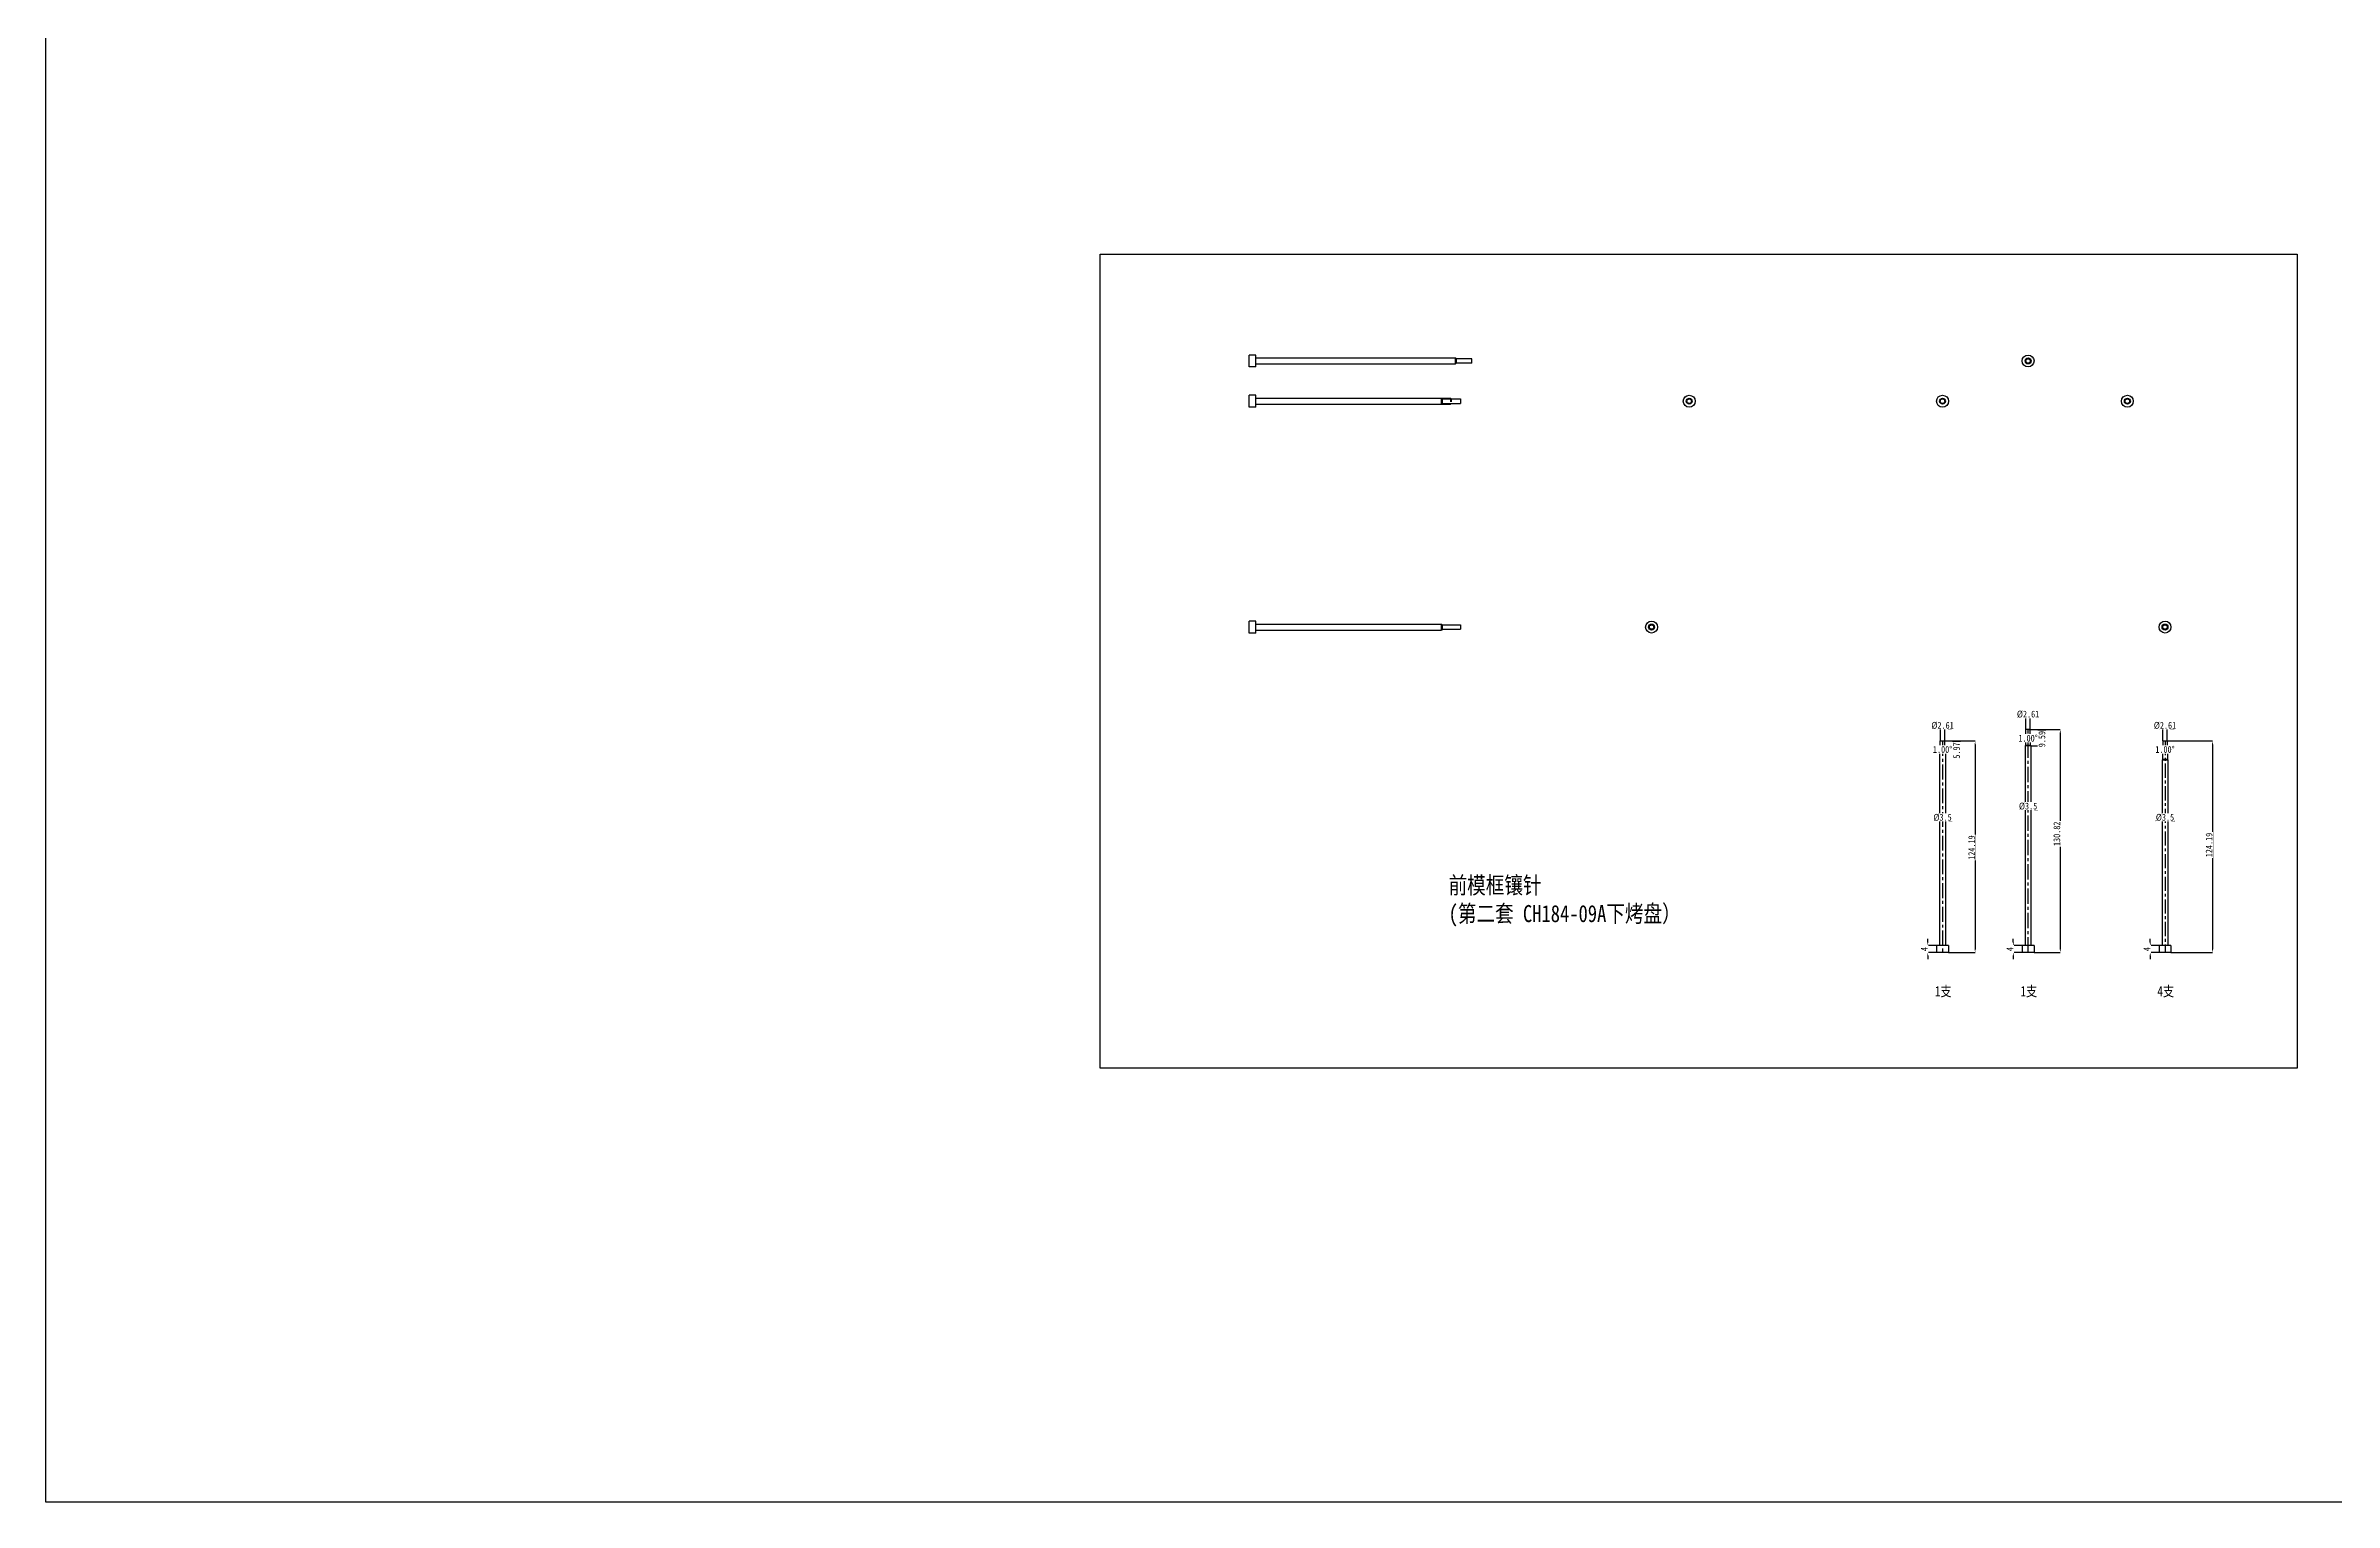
# Model space of a CAD drawing. Header units: millimetres. Extents: x 4797 to 6967, y -10922 to -3169.
# Drawn here: x 4797 to 6141, y -10922 to -10066 of the extents above; entities that cross this region are included whole.
import ezdxf

# ---------------------------------------------------------------- set-up
doc = ezdxf.new("R2010")
doc.units = ezdxf.units.MM
doc.header["$LTSCALE"] = 16.335
doc.header["$PDMODE"] = 3
doc.header["$PDSIZE"] = 0.3125
doc.linetypes.add('CENTER', pattern=[0.6, 0.375, -0.075, 0.075, -0.075])
doc.linetypes.add('HIDDEN', pattern=[0.2, 0.1, -0.1])
doc.layers.get('0').update_dxf_attribs({"linetype": 'CONTINUOUS'})
doc.layers.get('Defpoints').update_dxf_attribs({"linetype": 'CONTINUOUS'})
doc.layers.add('DEFAULT_2', color=8, linetype='HIDDEN')
doc.layers.add('dim', color=82, linetype='CONTINUOUS', lineweight=9)
doc.styles.get("Standard").update_dxf_attribs({"font": 'txt', "width": 0.8})
doc.dimstyles.new('ISO-25', dxfattribs={"dimtxt": 8, "dimasz": 6, "dimexe": 0, "dimexo": 0, "dimgap": 0, "dimtad": 1, "dimdsep": 46, "dimtxsty": 'Standard', "dimcen": 0, "dimclrd": 4, "dimclre": 4, "dimclrt": 6, "dimazin": 0, "dimtfac": 1, "dimtofl": 0, "dimtmove": 0, "dimatfit": 3, "dimfxl": 0, "dimarcsym": 0})

# ---------------------------------------------------------------- blocks, each defined once
blk = doc.blocks.new('*D304')
at = {"layer": 'Defpoints', "color": 0, "transparency": 16777216}
blk.add_point((6042.8, -10474.7), dxfattribs=at)
at = {"layer": 'dim', "color": 4, "lineweight": -2, "transparency": 16777216}
for p, q in [((6038.2, -10467.6), (6036.2, -10467.6)), ((6040.2, -10474.7), (6040.2, -10467.6)), ((6042.8, -10474.7), (6042.8, -10467.6)), ((6044.8, -10467.6), (6046.8, -10467.6))]:
    blk.add_line(p, q, dxfattribs=at)
at = {"layer": 'dim', "color": 4, "transparency": 16777216}
for points in [[(6038.2, -10467.3), (6038.2, -10468), (6040.2, -10467.6)], [(6044.8, -10467.3), (6044.8, -10468), (6042.8, -10467.6)]]:
    blk.add_solid(points, dxfattribs=at)
at = {"layer": 'dim', "color": 6, "transparency": 16777216, "insert": (6041.5, -10465.6), "char_height": 4, "attachment_point": 5, "bg_fill": 3, "box_fill_scale": 1.1, "bg_fill_color": 256, "bg_fill_true_color": 13158600, "bg_fill_transparency": 0}
blk.add_mtext('%%c2.61', dxfattribs=at)
at = {"layer": 'Defpoints', "color": 0, "transparency": 16777216}
for p in [(6040.2, -10467.6), (6040.2, -10474.7)]:
    blk.add_point(p, dxfattribs=at)
blk = doc.blocks.new('*D305')
at = {"layer": 'Defpoints', "color": 0, "transparency": 16777216}
for p in [(6042.8, -10474.7), (6045, -10598.9), (6069.4, -10598.9)]:
    blk.add_point(p, dxfattribs=at)
at = {"layer": 'dim', "color": 4, "lineweight": -2, "transparency": 16777216}
for p, q in [((6042.8, -10474.7), (6069.4, -10474.7)), ((6069.4, -10476.7), (6069.4, -10596.9)), ((6045, -10598.9), (6069.4, -10598.9))]:
    blk.add_line(p, q, dxfattribs=at)
at = {"layer": 'dim', "color": 4, "transparency": 16777216}
for points in [[(6069.1, -10476.7), (6069.8, -10476.7), (6069.4, -10474.7)], [(6069.1, -10596.9), (6069.8, -10596.9), (6069.4, -10598.9)]]:
    blk.add_solid(points, dxfattribs=at)
at = {"layer": 'dim', "color": 6, "transparency": 16777216, "insert": (6067.4, -10535.8), "char_height": 4, "attachment_point": 5, "rotation": 90, "bg_fill": 3, "box_fill_scale": 1.1, "bg_fill_color": 256, "bg_fill_true_color": 13158600, "bg_fill_transparency": 0}
blk.add_mtext('124.19', dxfattribs=at)
blk = doc.blocks.new('*D306')
at = {"layer": 'dim', "color": 4, "lineweight": -2, "transparency": 16777216}
for p, q in [((6032.8, -10592.9), (6032.8, -10590.9)), ((6038, -10594.9), (6032.8, -10594.9)), ((6038, -10598.9), (6032.8, -10598.9)), ((6032.8, -10600.9), (6032.8, -10602.9))]:
    blk.add_line(p, q, dxfattribs=at)
at = {"layer": 'dim', "color": 4, "transparency": 16777216}
for points in [[(6032.5, -10592.9), (6033.2, -10592.9), (6032.8, -10594.9)], [(6032.5, -10600.9), (6033.2, -10600.9), (6032.8, -10598.9)]]:
    blk.add_solid(points, dxfattribs=at)
at = {"layer": 'dim', "color": 6, "transparency": 16777216, "insert": (6030.8, -10596.9), "char_height": 4, "attachment_point": 5, "rotation": 90, "bg_fill": 3, "box_fill_scale": 1.1, "bg_fill_color": 256, "bg_fill_true_color": 13158600, "bg_fill_transparency": 0}
blk.add_mtext('4', dxfattribs=at)
at = {"layer": 'Defpoints', "color": 0, "transparency": 16777216}
for p in [(6032.8, -10598.9), (6038, -10594.9), (6038, -10598.9)]:
    blk.add_point(p, dxfattribs=at)
blk = doc.blocks.new('*D307')
at = {"layer": 'dim', "color": 4, "lineweight": -2, "transparency": 16777216}
for p, q in [((6037.8, -10521.6), (6035.8, -10521.6)), ((6039.8, -10518.7), (6039.8, -10521.6)), ((6043.3, -10518.7), (6043.3, -10521.6)), ((6045.3, -10521.6), (6047.3, -10521.6))]:
    blk.add_line(p, q, dxfattribs=at)
at = {"layer": 'dim', "color": 4, "transparency": 16777216}
for points in [[(6037.8, -10521.3), (6037.8, -10521.9), (6039.8, -10521.6)], [(6045.3, -10521.3), (6045.3, -10521.9), (6043.3, -10521.6)]]:
    blk.add_solid(points, dxfattribs=at)
at = {"layer": 'dim', "color": 6, "transparency": 16777216, "insert": (6041.5, -10519.6), "char_height": 4, "attachment_point": 5, "bg_fill": 3, "box_fill_scale": 1.1, "bg_fill_color": 256, "bg_fill_true_color": 13158600, "bg_fill_transparency": 0}
blk.add_mtext('%%c3.5', dxfattribs=at)
at = {"layer": 'Defpoints', "color": 0, "transparency": 16777216}
for p in [(6039.8, -10518.7), (6039.8, -10521.6), (6043.3, -10518.7)]:
    blk.add_point(p, dxfattribs=at)
blk = doc.blocks.new('*D308')
at = {"layer": 'dim', "color": 4, "lineweight": -2, "transparency": 16777216}
for start, end in [(268.0378, 268.7689), (271.2311, 271.9622)]:
    blk.add_arc((6041.5, -10325), 156.7, start, end, dxfattribs=at)
at = {"layer": 'dim', "color": 4, "transparency": 16777216}
for points in [[(6038.1, -10481.3), (6038.1, -10482), (6040.1, -10481.7)], [(6044.9, -10482), (6044.9, -10481.3), (6042.9, -10481.7)]]:
    blk.add_solid(points, dxfattribs=at)
at = {"layer": 'dim', "color": 6, "transparency": 16777216, "insert": (6041.5, -10479.7), "char_height": 4, "attachment_point": 5, "bg_fill": 3, "box_fill_scale": 1.1, "bg_fill_color": 256, "bg_fill_true_color": 13158600, "bg_fill_transparency": 0}
blk.add_mtext('1.00°', dxfattribs=at)
at = {"layer": 'Defpoints', "color": 0, "transparency": 16777216}
for p in [(6040.2, -10474.7), (6042.8, -10474.7), (6040.1, -10485.4), (6041.1, -10481.7), (6042.9, -10485.4)]:
    blk.add_point(p, dxfattribs=at)
blk = doc.blocks.new('*D286')
at = {"layer": 'Defpoints', "color": 0, "transparency": 16777216}
blk.add_point((5962.4, -10468), dxfattribs=at)
at = {"layer": 'dim', "color": 4, "lineweight": -2, "transparency": 16777216}
for p, q in [((5957.8, -10461), (5955.8, -10461)), ((5959.8, -10468), (5959.8, -10461)), ((5962.4, -10468), (5962.4, -10461)), ((5964.4, -10461), (5966.4, -10461))]:
    blk.add_line(p, q, dxfattribs=at)
at = {"layer": 'dim', "color": 4, "transparency": 16777216}
for points in [[(5957.8, -10460.7), (5957.8, -10461.3), (5959.8, -10461)], [(5964.4, -10460.7), (5964.4, -10461.3), (5962.4, -10461)]]:
    blk.add_solid(points, dxfattribs=at)
at = {"layer": 'dim', "color": 6, "transparency": 16777216, "insert": (5961.1, -10459), "char_height": 4, "attachment_point": 5, "bg_fill": 3, "box_fill_scale": 1.1, "bg_fill_color": 256, "bg_fill_true_color": 13158600, "bg_fill_transparency": 0}
blk.add_mtext('%%c2.61', dxfattribs=at)
at = {"layer": 'Defpoints', "color": 0, "transparency": 16777216}
for p in [(5959.8, -10461), (5959.8, -10468)]:
    blk.add_point(p, dxfattribs=at)
blk = doc.blocks.new('*D287')
at = {"layer": 'dim', "color": 4, "lineweight": -2, "transparency": 16777216}
for p, q in [((5961.7, -10468), (5971.2, -10468)), ((5962.9, -10477.6), (5971.2, -10477.6)), ((5971.2, -10470), (5971.2, -10475.6))]:
    blk.add_line(p, q, dxfattribs=at)
at = {"layer": 'dim', "color": 4, "transparency": 16777216}
for points in [[(5970.9, -10470), (5971.5, -10470), (5971.2, -10468)], [(5970.9, -10475.6), (5971.5, -10475.6), (5971.2, -10477.6)]]:
    blk.add_solid(points, dxfattribs=at)
at = {"layer": 'dim', "color": 6, "transparency": 16777216, "insert": (5969.2, -10473.6), "char_height": 4, "attachment_point": 5, "rotation": 90, "bg_fill": 3, "box_fill_scale": 1.1, "bg_fill_color": 256, "bg_fill_true_color": 13158600, "bg_fill_transparency": 0}
blk.add_mtext('9.59', dxfattribs=at)
at = {"layer": 'Defpoints', "color": 0, "transparency": 16777216}
for p in [(5961.7, -10468), (5962.9, -10477.6), (5971.2, -10477.6)]:
    blk.add_point(p, dxfattribs=at)
blk = doc.blocks.new('*D288')
at = {"layer": 'Defpoints', "color": 0, "transparency": 16777216}
for p in [(5962.4, -10468), (5964.6, -10598.9), (5980, -10598.9)]:
    blk.add_point(p, dxfattribs=at)
at = {"layer": 'dim', "color": 4, "lineweight": -2, "transparency": 16777216}
for p, q in [((5962.4, -10468), (5980, -10468)), ((5980, -10470), (5980, -10596.9)), ((5964.6, -10598.9), (5980, -10598.9))]:
    blk.add_line(p, q, dxfattribs=at)
at = {"layer": 'dim', "color": 4, "transparency": 16777216}
for points in [[(5979.7, -10470), (5980.3, -10470), (5980, -10468)], [(5979.7, -10596.9), (5980.3, -10596.9), (5980, -10598.9)]]:
    blk.add_solid(points, dxfattribs=at)
at = {"layer": 'dim', "color": 6, "transparency": 16777216, "insert": (5978, -10529.2), "char_height": 4, "attachment_point": 5, "rotation": 90, "bg_fill": 3, "box_fill_scale": 1.1, "bg_fill_color": 256, "bg_fill_true_color": 13158600, "bg_fill_transparency": 0}
blk.add_mtext('130.82', dxfattribs=at)
blk = doc.blocks.new('*D289')
at = {"layer": 'dim', "color": 4, "lineweight": -2, "transparency": 16777216}
for p, q in [((5957.4, -10515), (5955.4, -10515)), ((5959.4, -10512.1), (5959.4, -10515)), ((5962.9, -10512.1), (5962.9, -10515)), ((5964.9, -10515), (5966.9, -10515))]:
    blk.add_line(p, q, dxfattribs=at)
at = {"layer": 'dim', "color": 4, "transparency": 16777216}
for points in [[(5957.4, -10514.6), (5957.4, -10515.3), (5959.4, -10515)], [(5964.9, -10514.6), (5964.9, -10515.3), (5962.9, -10515)]]:
    blk.add_solid(points, dxfattribs=at)
at = {"layer": 'dim', "color": 6, "transparency": 16777216, "insert": (5961.1, -10513), "char_height": 4, "attachment_point": 5, "bg_fill": 3, "box_fill_scale": 1.1, "bg_fill_color": 256, "bg_fill_true_color": 13158600, "bg_fill_transparency": 0}
blk.add_mtext('%%c3.5', dxfattribs=at)
at = {"layer": 'Defpoints', "color": 0, "transparency": 16777216}
for p in [(5959.4, -10512.1), (5959.4, -10515), (5962.9, -10512.1)]:
    blk.add_point(p, dxfattribs=at)
blk = doc.blocks.new('*D290')
at = {"layer": 'dim', "color": 4, "lineweight": -2, "transparency": 16777216}
for start, end in [(268.0378, 268.7689), (271.2311, 271.9622)]:
    blk.add_arc((5961.1, -10318.3), 156.7, start, end, dxfattribs=at)
at = {"layer": 'dim', "color": 4, "transparency": 16777216}
for points in [[(5957.7, -10474.7), (5957.7, -10475.4), (5959.7, -10475.1)], [(5964.5, -10475.4), (5964.5, -10474.7), (5962.5, -10475.1)]]:
    blk.add_solid(points, dxfattribs=at)
at = {"layer": 'dim', "color": 6, "transparency": 16777216, "insert": (5961.1, -10473.1), "char_height": 4, "attachment_point": 5, "bg_fill": 3, "box_fill_scale": 1.1, "bg_fill_color": 256, "bg_fill_true_color": 13158600, "bg_fill_transparency": 0}
blk.add_mtext('1.00°', dxfattribs=at)
at = {"layer": 'Defpoints', "color": 0, "transparency": 16777216}
for p in [(5959.8, -10468), (5962.4, -10468), (5959.7, -10478.8), (5960.7, -10475.1), (5962.5, -10478.8)]:
    blk.add_point(p, dxfattribs=at)
blk = doc.blocks.new('*D291')
at = {"layer": 'Defpoints', "color": 0, "transparency": 16777216}
blk.add_point((5912.2, -10474.7), dxfattribs=at)
at = {"layer": 'dim', "color": 4, "lineweight": -2, "transparency": 16777216}
for p, q in [((5907.6, -10467.6), (5905.6, -10467.6)), ((5909.6, -10474.7), (5909.6, -10467.6)), ((5912.2, -10474.7), (5912.2, -10467.6)), ((5914.2, -10467.6), (5916.2, -10467.6))]:
    blk.add_line(p, q, dxfattribs=at)
at = {"layer": 'dim', "color": 4, "transparency": 16777216}
for points in [[(5907.6, -10467.3), (5907.6, -10468), (5909.6, -10467.6)], [(5914.2, -10467.3), (5914.2, -10468), (5912.2, -10467.6)]]:
    blk.add_solid(points, dxfattribs=at)
at = {"layer": 'dim', "color": 6, "transparency": 16777216, "insert": (5910.9, -10465.6), "char_height": 4, "attachment_point": 5, "bg_fill": 3, "box_fill_scale": 1.1, "bg_fill_color": 256, "bg_fill_true_color": 13158600, "bg_fill_transparency": 0}
blk.add_mtext('%%c2.61', dxfattribs=at)
at = {"layer": 'Defpoints', "color": 0, "transparency": 16777216}
for p in [(5909.6, -10467.6), (5909.6, -10474.7)]:
    blk.add_point(p, dxfattribs=at)
blk = doc.blocks.new('*D292')
at = {"layer": 'dim', "color": 4, "lineweight": -2, "transparency": 16777216}
for p, q in [((5911.4, -10474.7), (5921.1, -10474.7)), ((5912.6, -10480.6), (5921.1, -10480.6)), ((5921.1, -10476.7), (5921.1, -10478.6))]:
    blk.add_line(p, q, dxfattribs=at)
at = {"layer": 'dim', "color": 4, "transparency": 16777216}
for points in [[(5920.7, -10476.7), (5921.4, -10476.7), (5921.1, -10474.7)], [(5920.7, -10478.6), (5921.4, -10478.6), (5921.1, -10480.6)]]:
    blk.add_solid(points, dxfattribs=at)
at = {"layer": 'dim', "color": 6, "transparency": 16777216, "insert": (5919.1, -10480.3), "char_height": 4, "attachment_point": 5, "rotation": 90, "bg_fill": 3, "box_fill_scale": 1.1, "bg_fill_color": 256, "bg_fill_true_color": 13158600, "bg_fill_transparency": 0}
blk.add_mtext('5.97', dxfattribs=at)
at = {"layer": 'Defpoints', "color": 0, "transparency": 16777216}
for p in [(5911.4, -10474.7), (5912.6, -10480.6), (5921.1, -10480.6)]:
    blk.add_point(p, dxfattribs=at)
blk = doc.blocks.new('*D293')
at = {"layer": 'Defpoints', "color": 0, "transparency": 16777216}
for p in [(5912.2, -10474.7), (5914.4, -10598.9), (5930, -10598.9)]:
    blk.add_point(p, dxfattribs=at)
at = {"layer": 'dim', "color": 4, "lineweight": -2, "transparency": 16777216}
for p, q in [((5912.2, -10474.7), (5930, -10474.7)), ((5930, -10476.7), (5930, -10596.9)), ((5914.4, -10598.9), (5930, -10598.9))]:
    blk.add_line(p, q, dxfattribs=at)
at = {"layer": 'dim', "color": 4, "transparency": 16777216}
for points in [[(5929.7, -10476.7), (5930.3, -10476.7), (5930, -10474.7)], [(5929.7, -10596.9), (5930.3, -10596.9), (5930, -10598.9)]]:
    blk.add_solid(points, dxfattribs=at)
at = {"layer": 'dim', "color": 6, "transparency": 16777216, "insert": (5928, -10537.3), "char_height": 4, "attachment_point": 5, "rotation": 90, "bg_fill": 3, "box_fill_scale": 1.1, "bg_fill_color": 256, "bg_fill_true_color": 13158600, "bg_fill_transparency": 0}
blk.add_mtext('124.19', dxfattribs=at)
blk = doc.blocks.new('*D294')
at = {"layer": 'dim', "color": 4, "lineweight": -2, "transparency": 16777216}
for p, q in [((5907.1, -10521.6), (5905.1, -10521.6)), ((5909.1, -10518.7), (5909.1, -10521.6)), ((5912.6, -10518.7), (5912.6, -10521.6)), ((5914.6, -10521.6), (5916.6, -10521.6))]:
    blk.add_line(p, q, dxfattribs=at)
at = {"layer": 'dim', "color": 4, "transparency": 16777216}
for points in [[(5907.1, -10521.3), (5907.1, -10521.9), (5909.1, -10521.6)], [(5914.6, -10521.3), (5914.6, -10521.9), (5912.6, -10521.6)]]:
    blk.add_solid(points, dxfattribs=at)
at = {"layer": 'dim', "color": 6, "transparency": 16777216, "insert": (5910.9, -10519.6), "char_height": 4, "attachment_point": 5, "bg_fill": 3, "box_fill_scale": 1.1, "bg_fill_color": 256, "bg_fill_true_color": 13158600, "bg_fill_transparency": 0}
blk.add_mtext('%%c3.5', dxfattribs=at)
at = {"layer": 'Defpoints', "color": 0, "transparency": 16777216}
for p in [(5909.1, -10518.7), (5909.1, -10521.6), (5912.6, -10518.7)]:
    blk.add_point(p, dxfattribs=at)
blk = doc.blocks.new('*D295')
at = {"layer": 'dim', "color": 4, "lineweight": -2, "transparency": 16777216}
for start, end in [(268.0378, 268.7689), (271.2311, 271.9622)]:
    blk.add_arc((5910.9, -10325), 156.7, start, end, dxfattribs=at)
at = {"layer": 'dim', "color": 4, "transparency": 16777216}
for points in [[(5907.5, -10481.3), (5907.5, -10482), (5909.5, -10481.7)], [(5914.2, -10482), (5914.2, -10481.3), (5912.2, -10481.7)]]:
    blk.add_solid(points, dxfattribs=at)
at = {"layer": 'dim', "color": 6, "transparency": 16777216, "insert": (5910.9, -10479.7), "char_height": 4, "attachment_point": 5, "bg_fill": 3, "box_fill_scale": 1.1, "bg_fill_color": 256, "bg_fill_true_color": 13158600, "bg_fill_transparency": 0}
blk.add_mtext('1.00°', dxfattribs=at)
at = {"layer": 'Defpoints', "color": 0, "transparency": 16777216}
for p in [(5909.6, -10474.7), (5912.2, -10474.7), (5909.5, -10485.4), (5910.4, -10481.7), (5912.3, -10485.4)]:
    blk.add_point(p, dxfattribs=at)
blk = doc.blocks.new('*D296')
at = {"layer": 'dim', "color": 4, "lineweight": -2, "transparency": 16777216}
for p, q in [((5952.4, -10592.9), (5952.4, -10590.9)), ((5957.6, -10594.9), (5952.4, -10594.9)), ((5957.6, -10598.9), (5952.4, -10598.9)), ((5952.4, -10600.9), (5952.4, -10602.9))]:
    blk.add_line(p, q, dxfattribs=at)
at = {"layer": 'dim', "color": 4, "transparency": 16777216}
for points in [[(5952.1, -10592.9), (5952.8, -10592.9), (5952.4, -10594.9)], [(5952.1, -10600.9), (5952.8, -10600.9), (5952.4, -10598.9)]]:
    blk.add_solid(points, dxfattribs=at)
at = {"layer": 'dim', "color": 6, "transparency": 16777216, "insert": (5950.4, -10596.9), "char_height": 4, "attachment_point": 5, "rotation": 90, "bg_fill": 3, "box_fill_scale": 1.1, "bg_fill_color": 256, "bg_fill_true_color": 13158600, "bg_fill_transparency": 0}
blk.add_mtext('4', dxfattribs=at)
at = {"layer": 'Defpoints', "color": 0, "transparency": 16777216}
for p in [(5952.4, -10598.9), (5957.6, -10594.9), (5957.6, -10598.9)]:
    blk.add_point(p, dxfattribs=at)
blk = doc.blocks.new('*D297')
at = {"layer": 'dim', "color": 4, "lineweight": -2, "transparency": 16777216}
for p, q in [((5902.2, -10592.9), (5902.2, -10590.9)), ((5907.4, -10594.9), (5902.2, -10594.9)), ((5907.4, -10598.9), (5902.2, -10598.9)), ((5902.2, -10600.9), (5902.2, -10602.9))]:
    blk.add_line(p, q, dxfattribs=at)
at = {"layer": 'dim', "color": 4, "transparency": 16777216}
for points in [[(5901.9, -10592.9), (5902.5, -10592.9), (5902.2, -10594.9)], [(5901.9, -10600.9), (5902.5, -10600.9), (5902.2, -10598.9)]]:
    blk.add_solid(points, dxfattribs=at)
at = {"layer": 'dim', "color": 6, "transparency": 16777216, "insert": (5900.2, -10596.9), "char_height": 4, "attachment_point": 5, "rotation": 90, "bg_fill": 3, "box_fill_scale": 1.1, "bg_fill_color": 256, "bg_fill_true_color": 13158600, "bg_fill_transparency": 0}
blk.add_mtext('4', dxfattribs=at)
at = {"layer": 'Defpoints', "color": 0, "transparency": 16777216}
for p in [(5902.2, -10598.9), (5907.4, -10594.9), (5907.4, -10598.9)]:
    blk.add_point(p, dxfattribs=at)

msp = doc.modelspace()

# ---------------------------------------------------------------- linework, layer by layer
at = {"color": 7, "linetype": 'Continuous'}
for p, q in [((5503.641, -10255.028), (5503.642, -10248.03)), ((5507.642, -10248.029), (5503.642, -10248.029)), ((5507.641, -10255.028), (5507.642, -10248.031)), ((5507.642, -10249.779), (5624.868, -10249.779)), ((5624.868, -10253.279), (5624.868, -10249.779)), ((5625.311, -10250.223), (5624.868, -10249.779)), ((5625.311, -10252.836), (5624.868, -10253.279)), ((5625.311, -10250.223), (5625.311, -10252.836)), ((5634.457, -10250.223), (5625.311, -10250.223)), ((5634.457, -10252.836), (5625.311, -10252.836)), ((5634.457, -10252.836), (5634.457, -10250.223)), ((5507.641, -10255.029), (5503.641, -10255.029)), ((5507.641, -10253.279), (5624.868, -10253.279)), ((5507.64, -10271.647), (5503.64, -10271.647)), ((5503.64, -10278.645), (5503.64, -10271.648)), ((5507.64, -10278.647), (5503.64, -10278.647)), ((5507.64, -10278.646), (5507.64, -10271.648)), ((5507.64, -10273.397), (5621.853, -10273.397)), ((5507.64, -10276.897), (5621.853, -10276.897)), ((5616.627, -10276.897), (5616.627, -10273.397)), ((5617.07, -10273.84), (5616.627, -10273.397)), ((5617.07, -10276.453), (5616.627, -10276.897)), ((5617.07, -10273.84), (5617.07, -10276.453)), ((5617.07, -10273.84), (5627.824, -10273.84)), ((5617.07, -10276.453), (5627.824, -10276.453)), ((5621.853, -10273.84), (5621.853, -10273.397)), ((5622.296, -10273.84), (5621.853, -10273.397)), ((5622.296, -10276.453), (5621.853, -10276.897)), ((5621.853, -10276.897), (5621.853, -10276.453)), ((5627.824, -10273.84), (5627.824, -10276.453)), ((5503.631, -10411.305), (5503.632, -10404.308)), ((5507.631, -10411.307), (5503.631, -10411.307)), ((5507.632, -10404.307), (5503.632, -10404.307)), ((5507.631, -10411.306), (5507.632, -10404.308)), ((5507.631, -10406.057), (5616.627, -10406.057)), ((5507.631, -10409.557), (5616.627, -10409.557)), ((5616.627, -10409.557), (5616.627, -10406.057)), ((5617.07, -10406.5), (5616.627, -10406.057)), ((5617.07, -10409.113), (5616.627, -10409.557)), ((5617.07, -10406.5), (5617.07, -10409.113)), ((5617.07, -10406.5), (5627.824, -10406.5)), ((5617.07, -10409.113), (5627.824, -10409.113)), ((5627.824, -10406.5), (5627.824, -10409.113)), ((5959.723, -10477.187), (5959.803, -10468.042)), ((5962.416, -10468.042), (5959.803, -10468.042)), ((5962.496, -10477.187), (5962.416, -10468.042)), ((5909.553, -10480.203), (5909.109, -10480.646)), ((5912.609, -10480.646), (5909.109, -10480.646)), ((5909.109, -10480.646), (5909.109, -10594.859)), ((5909.504, -10480.202), (5909.553, -10474.675)), ((5909.553, -10474.675), (5912.166, -10474.675)), ((5909.553, -10480.203), (5912.166, -10480.203)), ((5912.214, -10480.202), (5912.166, -10474.675)), ((5912.166, -10480.203), (5912.609, -10480.646)), ((5912.609, -10480.646), (5912.609, -10594.859)), ((5959.803, -10477.188), (5959.359, -10477.631)), ((5962.859, -10477.631), (5959.359, -10477.631)), ((5959.359, -10477.631), (5959.359, -10594.857)), ((5959.803, -10477.188), (5962.416, -10477.188)), ((5962.416, -10477.188), (5962.859, -10477.631)), ((5962.859, -10594.857), (5962.859, -10477.631)), ((6040.203, -10474.675), (6040.109, -10485.428)), ((6040.203, -10474.675), (6042.816, -10474.675)), ((6042.816, -10474.675), (6042.91, -10485.428)), ((6040.203, -10485.429), (6039.759, -10485.872)), ((6043.259, -10485.872), (6039.759, -10485.872)), ((6039.759, -10485.872), (6039.759, -10594.867)), ((6040.203, -10485.429), (6042.816, -10485.429)), ((6042.816, -10485.429), (6043.259, -10485.872)), ((6043.259, -10485.872), (6043.259, -10594.867)), ((5914.359, -10594.859), (5907.359, -10594.859)), ((5907.359, -10594.859), (5907.359, -10598.859)), ((5914.359, -10598.859), (5907.359, -10598.859)), ((5914.359, -10594.859), (5914.359, -10598.859)), ((5964.609, -10594.857), (5957.609, -10594.857)), ((5957.609, -10594.857), (5957.609, -10598.857)), ((5964.609, -10598.857), (5957.609, -10598.857)), ((5964.609, -10594.857), (5964.609, -10598.857)), ((6045.009, -10594.867), (6038.009, -10594.867)), ((6038.009, -10594.867), (6038.009, -10598.867)), ((6045.009, -10598.867), (6038.009, -10598.867)), ((6045.009, -10594.867), (6045.009, -10598.867))]:
    msp.add_line(p, q, dxfattribs=at)
at = {"color": 1, "linetype": 'CENTER', "ltscale": 1.458239}
msp.add_line((5961.109, -10598.857), (5961.109, -10468.042), dxfattribs=at)
at = {"color": 1, "linetype": 'CENTER', "ltscale": 1.420753}
msp.add_line((5910.859, -10474.675), (5910.859, -10598.857), dxfattribs=at)
at = {"color": 1, "linetype": 'CENTER', "ltscale": 1.355852}
msp.add_line((6041.509, -10474.675), (6041.509, -10598.864), dxfattribs=at)
msp.add_lwpolyline([(5416.292, -10188.832), (6119.171, -10188.832), (6119.171, -10666.925), (5416.292, -10666.925)], close=True)
at = {"color": 7, "linetype": 'Continuous'}
for centre, radius in [((5961.109, -10251.529), 3.5), ((5961.109, -10251.529), 1.75), ((5961.109, -10251.529), 1.306), ((5762.119, -10275.147), 3.5), ((5762.119, -10275.147), 1.75), ((5762.119, -10275.147), 1.306), ((5910.859, -10275.147), 3.5), ((5910.859, -10275.147), 1.75), ((5910.859, -10275.147), 1.306), ((6019.399, -10275.147), 3.5), ((6019.399, -10275.147), 1.75), ((6019.399, -10275.147), 1.306), ((5740.009, -10407.807), 3.5), ((5740.009, -10407.807), 1.75), ((5740.009, -10407.807), 1.306), ((6041.509, -10407.807), 3.5), ((6041.509, -10407.807), 1.75), ((6041.509, -10407.807), 1.306)]:
    msp.add_circle(centre, radius, dxfattribs=at)
at = {"layer": 'DEFAULT_2', "color": 8, "linetype": 'HIDDEN'}
for p, q in [((5621.853, -10273.84), (5621.853, -10276.453)), ((5622.296, -10273.84), (5622.296, -10276.453))]:
    msp.add_line(p, q, dxfattribs=at)

# ---------------------------------------------------------------- texts
at = {"attachment_point": 1}
for s, insert, char_height, width in [('{\\fSimSun|b0|i0|c134|p2;前模框镶针  \\P(第二套 CH184-09A下烤盘）}', (5620.844, -10554.386), 10, 200.73763), ('{\\fSimSun|b0|i0|c134|p2;1支}', (5906.371, -10618.676), 6, 142.84253), ('{\\fSimSun|b0|i0|c134|p2;1支}', (5956.621, -10618.675), 6, 142.84253), ('{\\fSimSun|b0|i0|c134|p2;4支}', (6037.021, -10618.685), 6, 142.84253)]:
    msp.add_mtext(s, dxfattribs=dict(at, insert=insert, char_height=char_height, width=width))

# ---------------------------------------------------------------- next in the draw order: dimensions: what is measured, and where the dimension line sits
at = {"layer": 'dim'}
for base, p1, p2, picture, middle in [((5909.553, -10467.639), (5912.166, -10474.675), (5909.553, -10474.652), '*D291', (5910.859, -10467.639)), ((5959.803, -10461.006), (5962.416, -10468.042), (5959.803, -10468.019), '*D286', (5961.109, -10461.006)), ((6040.203, -10467.639), (6042.816, -10474.675), (6040.203, -10474.652), '*D304', (6041.509, -10467.639))]:
    dim = msp.add_linear_dim(base=base, p1=p1, p2=p2, text='%%c<>', dimstyle='ISO-25', override={"dimtxt": 4, "dimasz": 2, "dimfxl": 1.25}, dxfattribs=at)
    dim.commit()
    dim.dimension.update_dxf_attribs({"geometry": picture, "text_midpoint": middle, "dimtype": 160})

# ---------------------------------------------------------------- next in the draw order: dimensions: what is measured, and where the dimension line sits
for base, p1, p2, picture, middle in [((5971.201, -10477.631), (5961.681, -10468.042), (5962.859, -10477.631), '*D287', (5971.201, -10473.641)), ((5921.076, -10480.646), (5911.431, -10474.675), (5912.609, -10480.646), '*D292', (5921.076, -10480.274)), ((6069.429, -10598.867), (6042.816, -10474.675), (6045.009, -10598.867), '*D305', (6069.429, -10535.828))]:
    dim = msp.add_linear_dim(base=base, p1=p1, p2=p2, angle=90, dimstyle='ISO-25', override={"dimtxt": 4, "dimasz": 2, "dimfxl": 1.25}, dxfattribs=at)
    dim.commit()
    dim.dimension.update_dxf_attribs({"geometry": picture, "text_midpoint": middle, "dimtype": 160})

# ---------------------------------------------------------------- next in the draw order: dimensions: what is measured, and where the dimension line sits
for base, p1, p2, picture, middle in [((5979.9865, -10598.8572), (5962.4157, -10468.0421), (5964.6092, -10598.8572), '*D288', (5979.9865, -10529.1951)), ((5929.987, -10598.867), (5912.166, -10474.675), (5914.359, -10598.867), '*D293', (5929.987, -10537.344)), ((6032.846, -10598.867), (6038.009, -10594.867), (6038.009, -10598.867), '*D306', (6032.846, -10596.867))]:
    dim = msp.add_linear_dim(base=base, p1=p1, p2=p2, angle=90, dimstyle='ISO-25', override={"dimtxt": 4, "dimasz": 2, "dimfxl": 1.25}, dxfattribs=at)
    dim.commit()
    dim.dimension.update_dxf_attribs({"geometry": picture, "text_midpoint": middle, "dimtype": 160})
dim = msp.add_angular_dim_2l(base=(6041.053, -10481.707), line1=((6040.203, -10474.675), (6040.109, -10485.428)), line2=((6042.816, -10474.675), (6042.91, -10485.428)), dimstyle='ISO-25', override={"dimtxt": 4, "dimasz": 2, "dimfxl": 1.25}, dxfattribs=at)
dim.commit()
dim.dimension.update_dxf_attribs({"geometry": '*D308', "text_midpoint": (6041.509, -10481.708), "dimtype": 162})
dim = msp.add_linear_dim(base=(6039.759, -10521.613), p1=(6043.259, -10518.727), p2=(6039.759, -10518.727), text='%%c<>', dimstyle='ISO-25', override={"dimtxt": 4, "dimasz": 2, "dimfxl": 1.25}, dxfattribs=at)
dim.commit()
dim.dimension.update_dxf_attribs({"geometry": '*D307', "text_midpoint": (6041.509, -10521.613), "dimtype": 160})

# ---------------------------------------------------------------- next in the draw order: dimensions: what is measured, and where the dimension line sits
for base, line1, line2, picture, middle in [((5960.653, -10475.074), ((5959.803, -10468.042), (5959.709, -10478.795)), ((5962.416, -10468.042), (5962.51, -10478.795)), '*D290', (5961.109, -10475.075)), ((5910.403, -10481.707), ((5909.553, -10474.675), (5909.459, -10485.428)), ((5912.166, -10474.675), (5912.26, -10485.428)), '*D295', (5910.859, -10481.708))]:
    dim = msp.add_angular_dim_2l(base=base, line1=line1, line2=line2, dimstyle='ISO-25', override={"dimtxt": 4, "dimasz": 2, "dimfxl": 1.25}, dxfattribs=at)
    dim.commit()
    dim.dimension.update_dxf_attribs({"geometry": picture, "text_midpoint": middle, "dimtype": 162})
for base, p1, p2, picture, middle in [((5909.109, -10521.613), (5912.609, -10518.727), (5909.109, -10518.727), '*D294', (5910.859, -10521.613)), ((5959.359, -10514.98), (5962.859, -10512.094), (5959.359, -10512.094), '*D289', (5961.109, -10514.98))]:
    dim = msp.add_linear_dim(base=base, p1=p1, p2=p2, text='%%c<>', dimstyle='ISO-25', override={"dimtxt": 4, "dimasz": 2, "dimfxl": 1.25}, dxfattribs=at)
    dim.commit()
    dim.dimension.update_dxf_attribs({"geometry": picture, "text_midpoint": middle, "dimtype": 160})
for base, p1, p2, picture, middle in [((5902.196, -10598.867), (5907.359, -10594.867), (5907.359, -10598.867), '*D297', (5902.196, -10596.867)), ((5952.446, -10598.867), (5957.609, -10594.867), (5957.609, -10598.867), '*D296', (5952.446, -10596.867))]:
    dim = msp.add_linear_dim(base=base, p1=p1, p2=p2, angle=90, dimstyle='ISO-25', override={"dimtxt": 4, "dimasz": 2, "dimfxl": 1.25}, dxfattribs=at)
    dim.commit()
    dim.dimension.update_dxf_attribs({"geometry": picture, "text_midpoint": middle, "dimtype": 160})

# ---------------------------------------------------------------- next in the draw order: linework, layer by layer
msp.add_lwpolyline([(4797.07, -3168.686), (6967.359, -3168.686), (6967.359, -10921.762), (4797.07, -10921.762)], close=True)

doc.saveas('drawing.dxf')
